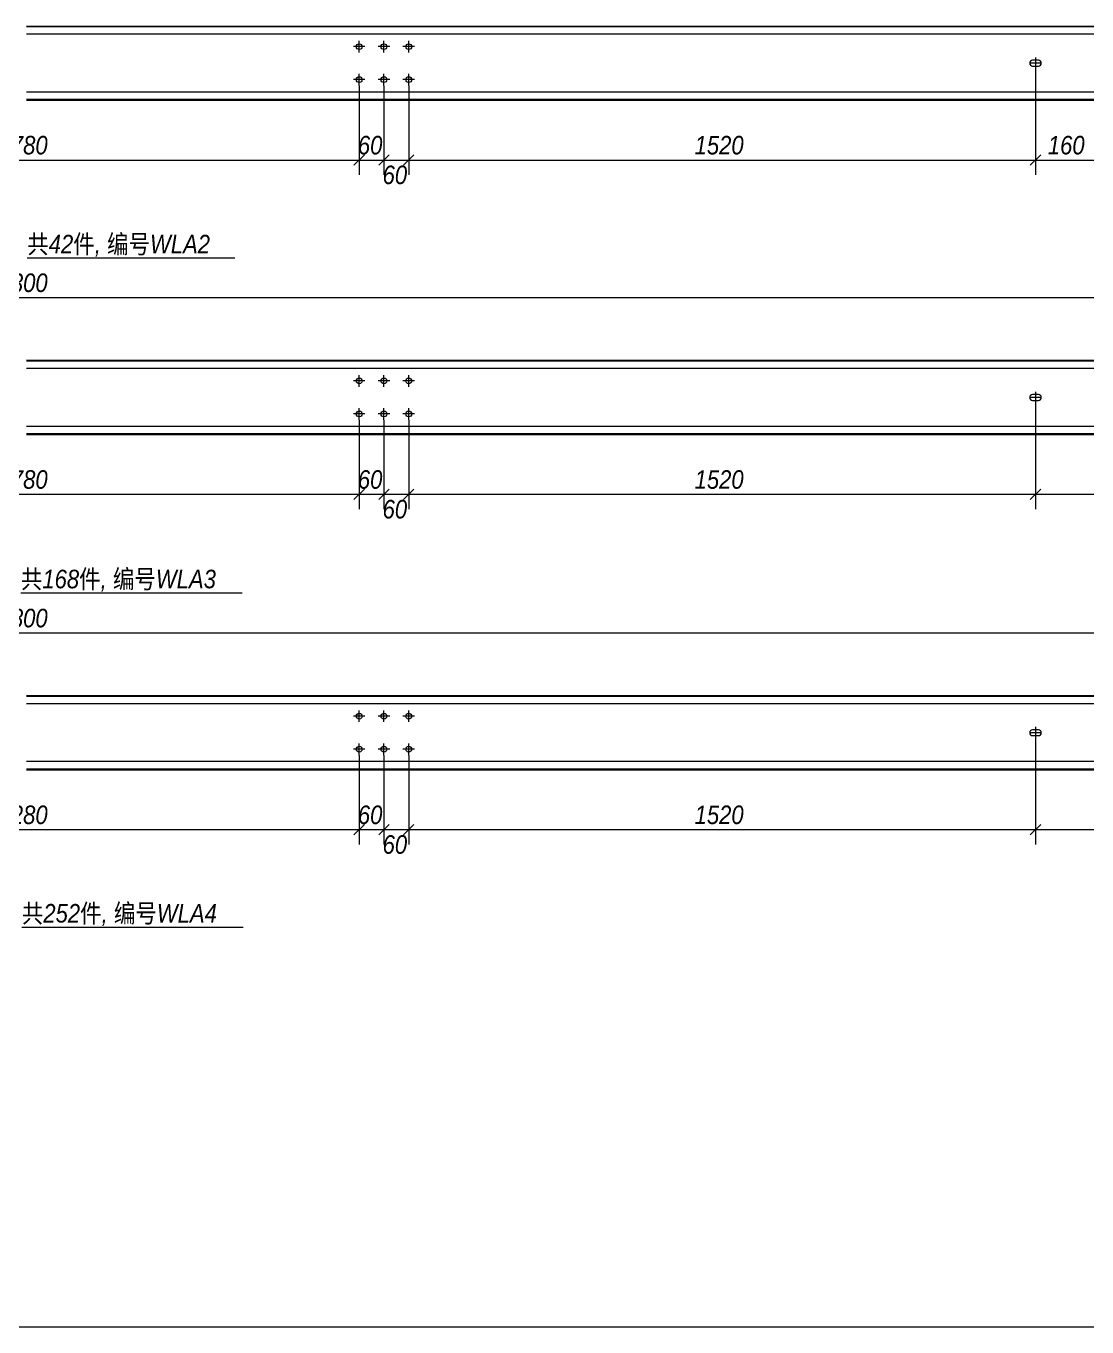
# Model space of a CAD drawing. Extents: x 857 to 4439, y -1249 to 4637.
# Drawn here: x 1116.7 to 1288.2, y 4227.2 to 4437.5 of the extents above; entities that cross this region are included whole.
import ezdxf

# ---------------------------------------------------------------- set-up
doc = ezdxf.new("R2010")
doc.units = 0
doc.header["$LTSCALE"] = 1000
doc.header["$MEASUREMENT"] = 0
doc.linetypes.add('XKITLINE00', pattern=[0])
doc.linetypes.add('XKITLINE02', pattern=[4, 2, -2])
for name, color, linetype, lineweight in [('Bolt', 7, 'Continuous', 0), ('DrawingSheet', 5, 'Continuous', 0), ('OtherObjectType', 1, 'Continuous', 0), ('Part', 2, 'Continuous', 0), ('Z-DIMENSIONS', 1, 'Continuous', 0)]:
    doc.layers.add(name, color=color, linetype=linetype, lineweight=lineweight)
doc.styles.add('Arial Italic', font='ariali.ttf')

# ---------------------------------------------------------------- blocks, each defined once
blk = doc.blocks.new('屋面檩条A区一')
at = {"layer": 'Bolt', "color": 3, "linetype": 'XKITLINE00', "lineweight": 0}
for p, q in [((315.75, 211.02), (315.75, 212.89)), ((319.75, 211.02), (319.75, 212.89)), ((323.75, 211.02), (323.75, 212.89)), ((316.68, 211.95), (314.82, 211.95)), ((320.68, 211.95), (318.82, 211.95)), ((324.68, 211.95), (322.82, 211.95)), ((424.19, 209.47), (424.15, 209.29)), ((424.15, 209.29), (424.15, 209.29)), ((424.15, 209.29), (424.19, 209.11)), ((426.02, 209.29), (424.15, 209.29)), ((424.29, 209.62), (424.19, 209.47)), ((424.19, 209.11), (424.29, 208.96)), ((424.44, 209.72), (424.29, 209.62)), ((424.29, 208.96), (424.44, 208.86)), ((424.62, 209.75), (424.44, 209.72)), ((424.44, 208.86), (424.62, 208.82)), ((425.55, 209.75), (424.62, 209.75)), ((424.62, 208.82), (425.55, 208.82)), ((425.08, 210.22), (425.08, 208.35)), ((425.73, 209.72), (425.55, 209.75)), ((425.55, 208.82), (425.73, 208.86)), ((425.88, 209.62), (425.73, 209.72)), ((425.73, 208.86), (425.88, 208.96)), ((425.98, 209.47), (425.88, 209.62)), ((425.88, 208.96), (425.98, 209.11)), ((426.02, 209.29), (425.98, 209.47)), ((425.98, 209.11), (426.02, 209.29)), ((426.02, 209.29), (426.02, 209.29)), ((316.68, 206.62), (314.82, 206.62)), ((315.75, 205.69), (315.75, 207.55)), ((320.68, 206.62), (318.82, 206.62)), ((319.75, 205.69), (319.75, 207.55)), ((324.68, 206.62), (322.82, 206.62)), ((323.75, 205.69), (323.75, 207.55)), ((316.68, 157.92), (314.82, 157.92)), ((315.75, 156.98), (315.75, 158.85)), ((320.68, 157.92), (318.82, 157.92)), ((319.75, 156.98), (319.75, 158.85)), ((324.68, 157.92), (322.82, 157.92)), ((323.75, 156.98), (323.75, 158.85)), ((424.44, 155.68), (424.29, 155.58)), ((424.62, 155.72), (424.44, 155.68)), ((425.55, 155.72), (424.62, 155.72)), ((425.08, 156.18), (425.08, 154.32)), ((425.73, 155.68), (425.55, 155.72)), ((425.88, 155.58), (425.73, 155.68)), ((315.75, 151.65), (315.75, 153.52)), ((319.75, 151.65), (319.75, 153.52)), ((323.75, 151.65), (323.75, 153.52)), ((424.19, 155.43), (424.15, 155.25)), ((424.15, 155.25), (424.15, 155.25)), ((424.15, 155.25), (424.19, 155.07)), ((426.02, 155.25), (424.15, 155.25)), ((424.29, 155.58), (424.19, 155.43)), ((424.19, 155.07), (424.29, 154.92)), ((424.29, 154.92), (424.44, 154.82)), ((424.44, 154.82), (424.62, 154.78)), ((424.62, 154.78), (425.55, 154.78)), ((425.55, 154.78), (425.73, 154.82)), ((425.73, 154.82), (425.88, 154.92)), ((425.98, 155.43), (425.88, 155.58)), ((425.88, 154.92), (425.98, 155.07)), ((426.02, 155.25), (425.98, 155.43)), ((425.98, 155.07), (426.02, 155.25)), ((426.02, 155.25), (426.02, 155.25)), ((316.68, 152.58), (314.82, 152.58)), ((320.68, 152.58), (318.82, 152.58)), ((324.68, 152.58), (322.82, 152.58)), ((316.68, 103.72), (314.82, 103.72)), ((315.75, 102.79), (315.75, 104.65)), ((320.68, 103.72), (318.82, 103.72)), ((319.75, 102.79), (319.75, 104.65)), ((324.68, 103.72), (322.82, 103.72)), ((323.75, 102.79), (323.75, 104.65)), ((424.19, 101.23), (424.15, 101.05)), ((424.15, 101.05), (424.15, 101.05)), ((424.15, 101.05), (424.19, 100.87)), ((426.02, 101.05), (424.15, 101.05)), ((424.29, 101.38), (424.19, 101.23)), ((424.44, 101.48), (424.29, 101.38)), ((424.62, 101.52), (424.44, 101.48)), ((425.55, 101.52), (424.62, 101.52)), ((425.08, 101.99), (425.08, 100.12)), ((425.73, 101.48), (425.55, 101.52)), ((425.88, 101.38), (425.73, 101.48)), ((425.98, 101.23), (425.88, 101.38)), ((426.02, 101.05), (425.98, 101.23)), ((425.98, 100.87), (426.02, 101.05)), ((426.02, 101.05), (426.02, 101.05)), ((315.75, 97.45), (315.75, 99.32)), ((319.75, 97.45), (319.75, 99.32)), ((323.75, 97.45), (323.75, 99.32)), ((424.19, 100.87), (424.29, 100.72)), ((424.29, 100.72), (424.44, 100.62)), ((424.44, 100.62), (424.62, 100.59)), ((424.62, 100.59), (425.55, 100.59)), ((425.55, 100.59), (425.73, 100.62)), ((425.73, 100.62), (425.88, 100.72)), ((425.88, 100.72), (425.98, 100.87)), ((316.68, 98.39), (314.82, 98.39)), ((320.68, 98.39), (318.82, 98.39)), ((324.68, 98.39), (322.82, 98.39))]:
    blk.add_line(p, q, dxfattribs=at)
for centre in [(315.75, 211.95), (319.75, 211.95), (323.75, 211.95), (315.75, 206.62), (319.75, 206.62), (323.75, 206.62), (315.75, 157.92), (319.75, 157.92), (323.75, 157.92), (315.75, 152.58), (319.75, 152.58), (323.75, 152.58), (315.75, 103.72), (319.75, 103.72), (323.75, 103.72), (315.75, 98.39), (319.75, 98.39), (323.75, 98.39)]:
    blk.add_circle(centre, 0.467, dxfattribs=at)
at = {"layer": 'DrawingSheet', "color": 5, "linetype": 'XKITLINE00', "lineweight": 0}
blk.add_line((5, 5), (589, 5), dxfattribs=at)
at = {"layer": 'OtherObjectType', "color": 6, "linetype": 'XKITLINE00', "lineweight": 0}
for p, q in [((262.07, 177.79), (295.64, 177.79)), ((261.04, 123.65), (296.83, 123.65)), ((261.2, 69.62), (296.99, 69.62))]:
    blk.add_line(p, q, dxfattribs=at)
at = {"layer": 'Part', "color": 2, "linetype": 'XKITLINE00', "lineweight": 0}
for p, q in [((261.95, 215.29), (499.75, 215.29)), ((499.75, 204.62), (261.95, 204.62)), ((261.95, 203.29), (499.75, 203.29)), ((261.95, 161.25), (499.75, 161.25)), ((499.75, 150.58), (261.95, 150.58)), ((261.95, 149.25), (499.75, 149.25)), ((261.95, 107.05), (499.75, 107.05)), ((499.75, 96.39), (261.95, 96.39)), ((261.95, 95.05), (499.75, 95.05))]:
    blk.add_line(p, q, dxfattribs=at)
at = {"layer": 'Part', "color": 7, "linetype": 'XKITLINE02', "lineweight": 0}
for p, q in [((499.75, 215.15), (261.95, 215.15)), ((499.75, 213.95), (261.95, 213.95)), ((499.75, 203.42), (261.95, 203.42)), ((499.75, 161.12), (261.95, 161.12)), ((499.75, 159.92), (261.95, 159.92)), ((499.75, 149.38), (261.95, 149.38)), ((499.75, 106.92), (261.95, 106.92)), ((499.75, 105.72), (261.95, 105.72)), ((499.75, 95.19), (261.95, 95.19))]:
    blk.add_line(p, q, dxfattribs=at)
at = {"layer": 'Z-DIMENSIONS', "color": 4, "linetype": 'XKITLINE00', "lineweight": 0}
for p, q in [((425.08, 208.29), (425.08, 191.23)), ((425.08, 208.29), (425.08, 191.23)), ((315.75, 205.62), (315.75, 191.23)), ((315.75, 205.62), (315.75, 191.23)), ((319.75, 205.62), (319.75, 191.23)), ((319.75, 205.62), (319.75, 191.23)), ((323.75, 205.62), (323.75, 191.23)), ((323.75, 205.62), (323.75, 191.23)), ((208.05, 193.63), (315.75, 193.63)), ((316.6, 194.48), (314.9, 192.78)), ((316.6, 194.48), (314.9, 192.78)), ((315.75, 193.63), (319.75, 193.63)), ((320.6, 194.48), (318.9, 192.78)), ((320.6, 194.48), (318.9, 192.78)), ((319.75, 193.63), (323.75, 193.63)), ((324.6, 194.48), (322.9, 192.78)), ((324.6, 194.48), (322.9, 192.78)), ((323.75, 193.63), (425.08, 193.63)), ((425.93, 194.48), (424.24, 192.78)), ((425.93, 194.48), (424.24, 192.78)), ((425.08, 193.63), (435.75, 193.63)), ((24.05, 171.39), (499.75, 171.39)), ((425.08, 154.25), (425.08, 137.19)), ((425.08, 154.25), (425.08, 137.19)), ((315.75, 151.58), (315.75, 137.19)), ((315.75, 151.58), (315.75, 137.19)), ((319.75, 151.58), (319.75, 137.19)), ((319.75, 151.58), (319.75, 137.19)), ((323.75, 151.58), (323.75, 137.19)), ((323.75, 151.58), (323.75, 137.19)), ((208.05, 139.59), (315.75, 139.59)), ((316.6, 140.44), (314.9, 138.74)), ((316.6, 140.44), (314.9, 138.74)), ((315.75, 139.59), (319.75, 139.59)), ((320.6, 140.44), (318.9, 138.74)), ((320.6, 140.44), (318.9, 138.74)), ((319.75, 139.59), (323.75, 139.59)), ((324.6, 140.44), (322.9, 138.74)), ((324.6, 140.44), (322.9, 138.74)), ((323.75, 139.59), (425.08, 139.59)), ((425.93, 140.44), (424.24, 138.74)), ((425.93, 140.44), (424.24, 138.74)), ((425.08, 139.59), (449.08, 139.59)), ((24.05, 117.19), (499.75, 117.19)), ((425.08, 100.05), (425.08, 82.99)), ((425.08, 100.05), (425.08, 82.99)), ((315.75, 97.39), (315.75, 82.99)), ((315.75, 97.39), (315.75, 82.99)), ((319.75, 97.39), (319.75, 82.99)), ((319.75, 97.39), (319.75, 82.99)), ((323.75, 97.39), (323.75, 82.99)), ((323.75, 97.39), (323.75, 82.99)), ((316.6, 86.24), (314.9, 84.54)), ((316.6, 86.24), (314.9, 84.54)), ((320.6, 86.24), (318.9, 84.54)), ((320.6, 86.24), (318.9, 84.54)), ((324.6, 86.24), (322.9, 84.54)), ((324.6, 86.24), (322.9, 84.54)), ((425.93, 86.24), (424.24, 84.54)), ((425.93, 86.24), (424.24, 84.54)), ((208.05, 85.39), (315.75, 85.39)), ((315.75, 85.39), (319.75, 85.39)), ((319.75, 85.39), (323.75, 85.39)), ((323.75, 85.39), (425.08, 85.39)), ((425.08, 85.39), (449.08, 85.39))]:
    blk.add_line(p, q, dxfattribs=at)
at = {"layer": 'Z-DIMENSIONS', "color": 3}
for p in [(315.75, 193.63), (315.75, 193.63), (319.75, 193.63), (319.75, 193.63), (323.75, 193.63), (323.75, 193.63), (425.08, 193.63), (425.08, 193.63), (315.75, 139.59), (315.75, 139.59), (319.75, 139.59), (319.75, 139.59), (323.75, 139.59), (323.75, 139.59), (425.08, 139.59), (425.08, 139.59), (315.75, 85.39), (315.75, 85.39), (319.75, 85.39), (319.75, 85.39), (323.75, 85.39), (323.75, 85.39), (425.08, 85.39), (425.08, 85.39)]:
    blk.add_point(p, dxfattribs=at)
at = {"layer": 'OtherObjectType', "color": 6, "style": 'Arial Italic', "width": 0.85}
for s, p in [('共42件, 编号WLA2', (262.07, 178.54)), ('共168件, 编号WLA3', (261.04, 124.4)), ('共252件, 编号WLA4', (261.2, 70.37))]:
    blk.add_text(s, height=3, dxfattribs=at).set_placement(p)
at = {"layer": 'Z-DIMENSIONS', "color": 3, "style": 'Arial Italic', "width": 0.85}
for s, p in [('2780', (257.45, 194.53)), ('60', (315.53, 194.53)), ('1520', (369.97, 194.53)), ('160', (427.08, 194.53)), ('60', (319.53, 189.73)), ('8300', (257.45, 172.29)), ('2780', (257.45, 140.49)), ('60', (315.53, 140.49)), ('1520', (369.97, 140.49)), ('60', (319.53, 135.69)), ('8800', (257.45, 118.09)), ('3280', (257.45, 86.29)), ('60', (315.53, 86.29)), ('1520', (369.97, 86.29)), ('60', (319.53, 81.49))]:
    blk.add_text(s, height=3, dxfattribs=at).set_placement(p)

msp = doc.modelspace()

# ---------------------------------------------------------------- block references
msp.add_blockref('屋面檩条A区一', (854.82, 4222.21))

doc.saveas('drawing.dxf')
